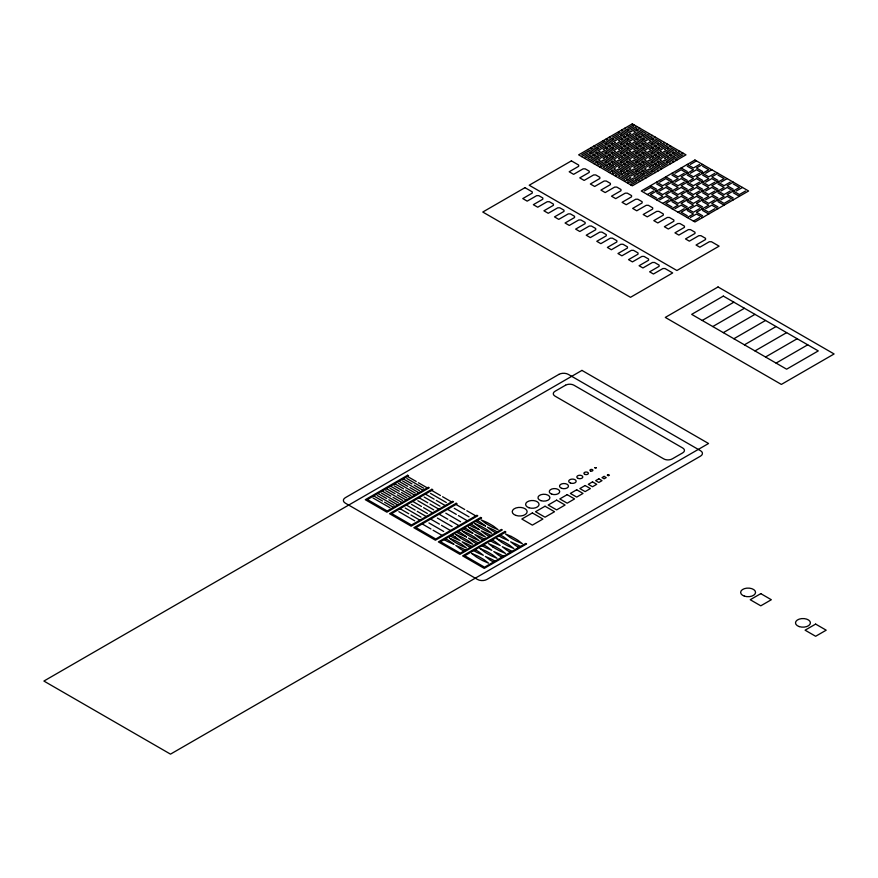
<?xml version="1.0" encoding="UTF-8"?>
<svg xmlns="http://www.w3.org/2000/svg" width="878" height="878" viewBox="0 0 878 878"><rect width="100%" height="100%" fill="white"/><g stroke="black" fill="none" stroke-linecap="round" stroke-linejoin="round"><path stroke-width="1.32" d="M581.719 154.846L587.843 151.301L600.113 158.38L606.248 154.846M597.051 145.989L603.175 142.445L615.445 149.534L621.58 145.989M612.383 137.133L618.518 133.599L630.777 140.678L636.912 137.133M627.715 128.287L633.85 124.742M581.719 156.613L587.843 153.068M597.051 147.756L603.175 144.222M612.383 138.911L618.518 135.366M627.715 130.054L633.85 126.509M584.781 156.613L590.916 153.068M600.113 147.756L606.248 144.222M615.445 138.911L621.58 135.366M630.777 130.054L636.912 126.509M584.781 158.38L590.916 154.846M606.248 145.989L600.113 149.534L593.978 145.989M621.58 137.133L615.445 140.678L609.31 137.133M636.912 128.287L630.777 131.821L624.642 128.287M639.974 128.287L633.85 131.821L639.974 135.366M597.051 154.846L603.175 151.301L615.445 158.38L621.58 154.846M612.383 145.989L618.518 142.445L630.777 149.534L636.912 145.989M627.715 137.133L633.85 133.599L646.109 140.678L652.244 137.133M597.051 156.613L603.175 153.068M612.383 147.756L618.518 144.222M627.715 138.911L633.85 135.366M600.113 156.613L606.248 153.068M615.445 147.756L621.58 144.222M630.777 138.911L636.912 135.366M593.978 163.692L600.113 160.158L593.978 156.613M597.051 163.692L603.175 160.158L615.445 167.237L621.58 163.692M612.383 154.846L618.518 151.301L630.777 158.38L636.912 154.846M627.715 145.989L633.85 142.445L646.109 149.534L652.244 145.989M643.047 137.133L649.182 133.599M597.051 165.459L603.175 161.925M612.383 156.613L618.518 153.068M627.715 147.756L633.85 144.222M643.047 138.911L649.182 135.366M600.113 165.459L606.248 161.925M615.445 156.613L621.58 153.068M630.777 147.756L636.912 144.222M646.109 138.911L652.244 135.366M600.113 167.237L606.248 163.692M655.306 137.133L649.182 140.678L655.306 144.222M612.383 163.692L618.518 160.158L630.777 167.237L636.912 163.692M627.715 154.846L633.85 151.301L646.109 158.38L652.244 154.846M643.047 145.989L649.182 142.445L661.441 149.534L667.576 145.989M612.383 165.459L618.518 161.925M627.715 156.613L633.85 153.068M643.047 147.756L649.182 144.222M615.445 165.459L621.58 161.925M630.777 156.613L636.912 153.068M646.109 147.756L652.244 144.222M609.31 172.549L615.445 169.004L609.31 165.459M612.383 172.549L618.518 169.004L630.777 176.083L636.912 172.549M627.715 163.692L633.85 160.158L646.109 167.237L652.244 163.692M643.047 154.846L649.182 151.301L661.441 158.38L667.576 154.846M658.379 145.989L664.514 142.445M612.383 174.316L618.518 170.771M627.715 165.459L633.85 161.925M643.047 156.613L649.182 153.068M658.379 147.756L664.514 144.222M615.445 174.316L621.58 170.771M630.777 165.459L636.912 161.925M646.109 156.613L652.244 153.068M661.441 147.756L667.576 144.222M615.445 176.083L621.58 172.549M670.649 145.989L664.514 149.534L670.649 153.068M627.715 172.549L633.85 169.004L646.109 176.083L652.244 172.549M643.047 163.692L649.182 160.158L661.441 167.237L667.576 163.692M658.379 154.846L664.514 151.301L676.773 158.38L682.908 154.846M627.715 174.316L633.85 170.771M643.047 165.459L649.182 161.925M658.379 156.613L664.514 153.068M630.777 174.316L636.912 170.771M646.109 165.459L652.244 161.925M661.441 156.613L667.576 153.068M624.642 181.395L630.777 177.861L624.642 174.316M627.715 181.395L633.85 177.861L639.974 181.395M643.047 172.549L649.182 169.004L655.306 172.549M658.379 163.692L664.514 160.158L670.649 163.692M673.711 154.846L679.846 151.301M627.715 183.173L633.85 179.628M643.047 174.316L649.182 170.771M658.379 165.459L664.514 161.925M673.711 156.613L679.846 153.068M630.777 183.173L636.912 179.628M646.109 174.316L652.244 170.771M661.441 165.459L667.576 161.925M676.773 156.613L682.908 153.068M630.777 184.94L636.912 181.395M644.342 190.998L650.477 187.453L662.736 194.543L668.871 190.998M659.674 182.152L665.809 178.607L678.068 185.686L684.203 182.152M675.006 173.295L681.141 169.75L693.411 176.84L699.536 173.295M690.338 164.438L696.473 160.904M647.404 194.543L653.539 190.998M668.871 182.152L662.736 185.686L656.612 182.152M684.203 173.295L678.068 176.84L671.944 173.295M699.536 164.438L693.411 167.983L687.276 164.438M702.609 164.438L696.473 167.983L702.609 171.528M659.674 190.998L665.809 187.453L678.068 194.543L684.203 190.998M675.006 182.152L681.141 178.607L693.411 185.686L699.536 182.152M690.338 173.295L696.473 169.75L708.744 176.84L714.868 173.295M656.612 199.855L662.736 196.31L656.612 192.765M659.674 199.855L665.809 196.31L678.068 203.389L684.203 199.855M675.006 190.998L681.141 187.453L693.411 194.543L699.536 190.998M690.338 182.152L696.473 178.607L708.744 185.686L714.868 182.152M705.671 173.295L711.806 169.75M662.736 203.389L668.871 199.855M717.941 173.295L711.806 176.84L717.941 180.374M675.006 199.855L681.141 196.31L693.411 203.389L699.536 199.855M690.338 190.998L696.473 187.453L708.744 194.543L714.868 190.998M705.671 182.152L711.806 178.607L724.076 185.686L730.2 182.152M671.944 208.701L678.068 205.167L671.944 201.622M675.006 208.701L681.141 205.167L693.411 212.246L699.536 208.701M690.338 199.855L696.473 196.31L708.744 203.389L714.868 199.855M705.671 190.998L711.806 187.453L724.076 194.543L730.2 190.998M721.003 182.152L727.138 178.607M678.068 212.246L684.203 208.701M733.273 182.152L727.138 185.686L733.273 189.231M690.338 208.701L696.473 205.167L708.744 212.246L714.868 208.701M705.671 199.855L711.806 196.31L724.076 203.389L730.2 199.855M721.003 190.998L727.138 187.453L739.408 194.543L745.543 190.998M687.276 217.557L693.411 214.012L687.276 210.479M690.338 217.557L696.473 214.012L702.609 217.557M705.671 208.701L711.806 205.167L717.941 208.701M721.003 199.855L727.138 196.31L733.273 199.855M736.335 190.998L742.47 187.453M693.411 221.091L699.536 217.557M702.224 320.459L733.876 302.186M712.771 326.55L744.423 308.277M723.329 332.641L754.97 314.368M733.876 338.732L765.528 320.459M744.423 344.824L776.075 326.55M754.97 350.915L786.622 332.641M451.961 535.02L450.381 535.942A134.235 77.505 0 0 0 453.937 537.918L460.138 540.661L455.397 537.073M765.528 357.006L797.18 338.732M776.075 363.097L807.727 344.824M511.325 536.469L505.432 533.912L509.866 537.314A119.682 69.099 0 0 0 516.44 541.1L522.322 543.658L517.888 540.266A119.682 69.099 0 0 0 511.314 536.469M639.974 130.054L646.109 133.599L633.85 140.678L639.974 144.222M655.306 138.911L661.441 142.445L649.182 149.534L655.306 153.068M670.649 147.756L676.773 151.301L664.514 158.38L670.649 161.925M702.609 166.216L708.744 169.75L696.473 176.84L702.609 180.374M717.941 175.062L724.076 178.607L711.806 185.686L717.941 189.231M733.273 183.919L739.408 187.453L727.138 194.543L733.273 198.077M636.912 130.054L643.047 133.599M652.244 138.911L658.379 142.445M667.576 147.756L673.711 151.301M636.912 131.821L643.047 135.366M652.244 140.678L658.379 144.222M667.576 149.534L673.711 153.068M624.642 130.054L630.777 133.599L618.518 140.678L624.642 144.222M639.974 138.911L646.109 142.445L633.85 149.534L639.974 153.068M655.306 147.756L661.441 151.301L649.182 158.38L655.306 161.925M670.649 156.613L676.773 160.158M687.276 166.216L693.411 169.75L681.141 176.84L687.276 180.374M702.609 175.062L708.744 178.607L696.473 185.686L702.609 189.231M717.941 183.919L724.076 187.453L711.806 194.543L717.941 198.077M733.273 192.765L739.408 196.31M621.58 130.054L627.715 133.599M636.912 138.911L643.047 142.445M652.244 147.756L658.379 151.301M667.576 156.613L673.711 160.158M621.58 131.821L627.715 135.366M636.912 140.678L643.047 144.222M652.244 149.534L658.379 153.068M667.576 158.38L673.711 161.925M618.518 131.821L624.642 135.366M681.141 167.983L687.276 171.528M624.642 138.911L630.777 142.445L618.518 149.534L624.642 153.068M639.974 147.756L646.109 151.301L633.85 158.38L639.974 161.925M655.306 156.613L661.441 160.158L649.182 167.237L655.306 170.771M687.276 175.062L693.411 178.607L681.141 185.686L687.276 189.231M702.609 183.919L708.744 187.453L696.473 194.543L702.609 198.077M717.941 192.765L724.076 196.31L711.806 203.389L717.941 206.934M621.58 138.911L627.715 142.445M636.912 147.756L643.047 151.301M652.244 156.613L658.379 160.158M621.58 140.678L627.715 144.222M636.912 149.534L643.047 153.068M652.244 158.38L658.379 161.925M609.31 138.911L615.445 142.445L603.175 149.534L609.31 153.068M624.642 147.756L630.777 151.301L618.518 158.38L624.642 161.925M639.974 156.613L646.109 160.158L633.85 167.237L639.974 170.771M655.306 165.459L661.441 169.004M671.944 175.062L678.068 178.607L665.809 185.686L671.944 189.231M687.276 183.919L693.411 187.453L681.141 194.543L687.276 198.077M702.609 192.765L708.744 196.31L696.473 203.389L702.609 206.934M717.941 201.622L724.076 205.167M606.248 138.911L612.383 142.445M621.58 147.756L627.715 151.301M636.912 156.613L643.047 160.158M652.244 165.459L658.379 169.004M606.248 140.678L612.383 144.222M621.58 149.534L627.715 153.068M636.912 158.38L643.047 161.925M652.244 167.237L658.379 170.771M603.175 140.678L609.31 144.222M665.809 176.84L671.944 180.374M609.31 147.756L615.445 151.301L603.175 158.38L609.31 161.925M624.642 156.613L630.777 160.158L618.518 167.237L624.642 170.771M639.974 165.459L646.109 169.004L633.85 176.083L639.974 179.628M671.944 183.919L678.068 187.453L665.809 194.543L671.944 198.077M687.276 192.765L693.411 196.31L681.141 203.389L687.276 206.934M702.609 201.622L708.744 205.167L696.473 212.246L702.609 215.79M606.248 147.756L612.383 151.301M621.58 156.613L627.715 160.158M636.912 165.459L643.047 169.004M606.248 149.534L612.383 153.068M621.58 158.38L627.715 161.925M636.912 167.237L643.047 170.771M593.978 147.756L600.113 151.301L587.843 158.38L593.978 161.925M609.31 156.613L615.445 160.158L603.175 167.237L609.31 170.771M624.642 165.459L630.777 169.004L618.518 176.083L624.642 179.628M639.974 174.316L646.109 177.861M656.612 183.919L662.736 187.453L650.477 194.543L656.612 198.077M671.944 192.765L678.068 196.31L665.809 203.389L671.944 206.934M687.276 201.622L693.411 205.167L681.141 212.246L687.276 215.79M702.609 210.479L708.744 214.012M590.916 147.756L597.051 151.301M606.248 156.613L612.383 160.158M621.58 165.459L627.715 169.004M636.912 174.316L643.047 177.861M590.916 149.534L597.051 153.068M606.248 158.38L612.383 161.925M621.58 167.237L627.715 170.771M636.912 176.083L643.047 179.628M587.843 149.534L593.978 153.068M650.477 185.686L656.612 189.231M590.916 156.613L597.051 160.158M606.248 165.459L612.383 169.004M621.58 174.316L627.715 177.861M590.916 158.38L597.051 161.925M606.248 167.237L612.383 170.771M621.58 176.083L627.715 179.628M407.315 476.348L416.227 481.495M418.334 482.713L427.421 487.959M431.559 490.341L440.46 495.488M442.567 496.707L451.654 501.953M455.825 504.356L464.725 509.503M466.833 510.722L475.92 515.957M406.799 478.488L423.679 488.234M430.505 493.392L446.331 502.534M403.09 478.784L412.001 483.932M414.109 485.15L423.196 490.396M454.244 508.318L469.017 516.846M402.574 480.924L419.454 490.67M425.226 494.007L434.127 499.143M436.245 500.361L445.322 505.607M398.875 481.221L407.787 486.368M409.894 487.586L418.971 492.832M447.374 509.229L456.286 514.376M458.393 515.595L467.48 520.841M424.173 497.047L439.999 506.189M398.36 483.361L415.239 493.107M489.233 536.436L489.276 536.458A132.073 76.254 0 0 1 485.819 534.395L481.1 530.828L487.279 533.55A132.073 76.254 0 0 1 490.813 535.525M394.65 483.657L403.562 488.805M405.669 490.023L414.756 495.269M418.894 497.661L427.805 502.798M429.913 504.016L439 509.262M445.804 513.191L460.577 521.719M394.134 485.797L411.014 495.543M417.851 500.701L433.677 509.844M390.436 486.094L399.336 491.241M401.455 492.459L410.531 497.705M438.934 514.102L447.846 519.249M449.953 520.467L459.04 525.713M389.92 488.234L406.799 497.98M412.561 501.316L421.473 506.452M423.58 507.671L432.667 512.917M386.21 488.53L395.122 493.677M397.229 494.896L406.316 500.142M437.365 518.064L452.137 526.591M411.519 504.367L427.345 513.498M501.931 557.168L501.887 557.146A132.073 76.254 0 0 1 498.474 555.105L493.754 551.538L499.933 554.259A132.073 76.254 0 0 1 503.467 556.235M385.694 490.67L402.574 500.416M476.567 543.745L476.611 543.767A132.073 76.254 0 0 1 473.154 541.704L468.435 538.137L474.614 540.859A132.073 76.254 0 0 1 478.148 542.834M381.996 490.967L390.897 496.114M393.015 497.332L402.091 502.578M406.229 504.971L415.14 510.107M417.248 511.325L426.335 516.571M430.494 518.975L439.406 524.122M441.513 525.34L450.601 530.586M381.469 493.107L398.36 502.853M405.186 508.022L421.012 517.153M377.77 493.403L386.682 498.55M388.789 499.769L397.877 505.015M428.925 522.937L443.697 531.464M495.071 561.13L495.027 561.108A132.073 76.254 0 0 0 491.493 559.132L485.314 556.411L490.034 559.977A132.073 76.254 0 0 0 493.447 562.019M470.235 547.4L470.279 547.422A132.073 76.254 0 0 1 466.822 545.359L462.102 541.792L468.281 544.514A132.073 76.254 0 0 1 471.815 546.489M377.255 495.543L394.134 505.289M399.896 508.625L408.808 513.762M410.915 514.98L420.002 520.226M373.556 495.84L382.457 500.987M384.575 502.205L393.651 507.451M422.055 523.848L430.966 528.995M433.073 530.213L442.161 535.459M398.853 511.676L414.679 520.808M373.029 497.98L389.92 507.725M485.6 523.299L481.166 519.908L487.049 522.465A119.682 69.099 0 0 1 493.623 526.251L498.046 529.654L492.163 527.096A119.682 69.099 0 0 1 485.6 523.299M492.986 547.06L488.552 543.658L494.435 546.215A119.682 69.099 0 0 1 501.009 550.012L505.432 553.403L499.549 550.857A119.682 69.099 0 0 1 492.986 547.06M497.146 531.87A132.073 76.254 0 0 0 493.612 529.895L487.422 527.173L492.152 530.74A132.073 76.254 0 0 0 495.565 532.781M484.48 539.18A132.073 76.254 0 0 0 480.946 537.204L474.768 534.482L479.487 538.049A132.073 76.254 0 0 0 482.9 540.091M451.961 535.02A134.433 77.615 0 0 1 455.397 537.073M465.494 550.144A132.073 76.254 0 0 0 461.96 548.168L455.77 545.447L460.5 549.013A132.073 76.254 0 0 0 463.913 551.055M520.358 546.489A132.073 76.254 0 0 0 516.824 544.514L510.634 541.792L515.364 545.359A132.073 76.254 0 0 0 518.777 547.4M500.493 535.02A134.235 77.505 0 0 1 503.928 537.073L508.68 540.661L502.468 537.918A134.235 77.505 0 0 1 498.913 535.942M511.907 551.362A132.073 76.254 0 0 0 508.373 549.387L502.194 546.665L506.913 550.232A132.073 76.254 0 0 0 510.327 552.273M492.053 539.893A134.235 77.505 0 0 1 495.488 541.945L500.23 545.534L494.029 542.791A134.235 77.505 0 0 1 490.473 540.815M483.613 544.766A134.224 77.494 0 0 1 487.049 546.818L491.834 550.33L485.589 547.663A134.235 77.505 0 0 1 482.033 545.688M475.174 549.65A134.235 77.505 0 0 1 478.609 551.691L483.35 555.28L477.149 552.536A134.433 77.615 0 0 1 473.593 550.561M594.9 467.798L596.392 467.831L594.911 467.754M453.849 544.239L447.604 541.572A134.235 77.505 0 0 1 444.048 539.597L445.629 538.675A134.235 77.505 0 0 1 449.064 540.727L453.849 544.239M466.503 536.93L460.27 534.263A134.235 77.505 0 0 1 456.714 532.287L458.294 531.366A134.433 77.615 0 0 1 461.729 533.418L466.503 536.93M472.836 533.275L466.602 530.608A134.235 77.505 0 0 1 463.046 528.633L464.627 527.711A134.235 77.505 0 0 1 468.051 529.763L472.836 533.275M479.168 529.621L472.935 526.954A134.235 77.505 0 0 1 469.379 524.978L470.959 524.056A134.433 77.615 0 0 1 474.383 526.109L479.168 529.621M485.501 525.966L479.256 523.299A134.235 77.505 0 0 1 475.7 521.312L477.292 520.402A134.235 77.505 0 0 1 480.716 522.454L485.501 525.966M449.514 538.181L453.948 541.572A119.682 69.099 0 0 0 460.511 545.37L466.394 547.927L461.971 544.525A119.682 69.099 0 0 0 455.397 540.738L449.514 538.181M455.847 534.526L460.27 537.918A119.682 69.099 0 0 0 466.844 541.715L472.726 544.272L468.303 540.87A119.682 69.099 0 0 0 461.729 537.084L455.847 534.526M462.179 530.872L466.602 534.263A119.682 69.099 0 0 0 473.176 538.06L479.059 540.618L474.636 537.215A119.682 69.099 0 0 0 468.062 533.429L462.179 530.872M468.512 527.217L472.935 530.608A119.682 69.099 0 0 0 479.509 534.406L485.391 536.963L480.968 533.561A119.682 69.099 0 0 0 474.394 529.774L468.512 527.217M474.844 523.562L479.267 526.954A119.682 69.099 0 0 0 485.841 530.751L491.724 533.308L487.29 529.906A119.682 69.099 0 0 0 480.716 526.12L474.844 523.562M471.673 553.403L476.095 556.806A119.682 69.099 0 0 0 482.67 560.603L488.552 563.16L484.129 559.758A119.682 69.099 0 0 0 477.555 555.961L471.673 553.403M480.112 548.53L484.535 551.933A119.682 69.099 0 0 0 491.109 555.73L496.992 558.276L492.569 554.885A119.682 69.099 0 0 0 485.995 551.088L480.112 548.53M496.992 538.785L501.426 542.187A119.682 69.099 0 0 0 508 545.973L513.871 548.53L509.449 545.139A119.682 69.099 0 0 0 502.874 541.342L496.992 538.785M632.314 123.864L578.646 154.846L632.314 185.829L685.981 154.846L632.314 123.864M524.978 187.672L482.779 212.037L630.481 297.313L672.68 272.948L665.03 268.536L662.923 268.536L653.43 274.013L649.632 271.829L659.126 266.341L659.126 265.123L654.538 262.478L652.431 262.478L642.937 267.955L639.085 265.738L648.579 260.25L648.579 259.032L644.046 256.409L641.928 256.409L632.434 261.896L628.527 259.647L638.032 254.159L638.032 252.941L633.521 250.34L631.403 250.34L621.909 255.816L617.958 253.533L627.452 248.057L627.452 246.839L622.996 244.26L620.878 244.26L611.384 249.747L607.378 247.431L616.872 241.944L616.872 240.726L612.438 238.168L610.331 238.168L600.837 243.656L596.777 241.307L606.27 235.831L606.27 234.613L601.946 232.11L599.839 232.11L590.345 237.587L586.23 235.216L595.723 229.74L595.723 228.521L591.421 226.03L589.314 226.03L579.82 231.518L575.65 229.114L585.143 223.627L585.143 222.408L580.896 219.961L578.789 219.961L569.295 225.437L565.07 223.001L574.563 217.524L574.563 216.306L570.371 213.881L568.264 213.881L558.77 219.368L554.501 216.899L563.994 211.411L563.994 210.193L559.846 207.812L557.739 207.812L548.245 213.288L543.921 210.797L553.414 205.309L553.414 204.091L549.332 201.731L547.213 201.731L537.72 207.208L533.341 204.684L542.834 199.207L542.834 197.989L538.807 195.651L536.688 195.651L527.195 201.139L522.772 198.582L532.266 193.094L532.266 191.876L524.978 187.672M571.402 160.872L529.204 185.236L676.905 270.512L719.104 246.147L711.454 241.735L709.347 241.735L699.854 247.212L696.056 245.028L705.55 239.54L705.55 238.322L700.962 235.677L698.844 235.677L689.351 241.154L685.498 238.937L695.003 233.449L695.003 232.231L690.459 229.608L688.352 229.608L678.859 235.095L674.952 232.846L684.445 227.358L684.445 226.14L679.934 223.539L677.827 223.539L668.334 229.015L664.372 226.733L673.876 221.256L673.876 220.038L669.409 217.459L667.302 217.459L657.809 222.946L653.803 220.63L663.296 215.143L663.296 213.925L658.862 211.368L656.755 211.368L647.262 216.855L643.201 214.506L652.694 209.03L652.694 207.812L648.37 205.309L646.252 205.309L636.759 210.797L632.643 208.415L642.136 202.939L642.136 201.72L637.845 199.229L635.738 199.229L626.233 204.717L622.074 202.313L631.567 196.826L631.567 195.607L627.32 193.16L625.213 193.16L615.708 198.637L611.494 196.2L620.987 190.724L620.987 189.505L616.795 187.08L614.688 187.08L605.194 192.567L600.914 190.098L610.408 184.61L610.408 183.392L606.27 181.011L604.163 181.011L594.669 186.487L590.345 183.996L599.839 178.508L599.839 177.29L595.745 174.931L593.638 174.931L584.144 180.418L579.765 177.883L589.259 172.406L589.259 171.188L585.22 168.85L583.113 168.85L573.619 174.338L569.185 171.781L578.679 166.293L578.679 165.075L571.402 160.872M694.937 160.016L641.28 190.998L694.937 221.98L748.605 190.998L694.937 160.016M558.902 374.39L345.328 497.694A6.673 3.852 0 0 0 345.339 503.149L477.489 579.447A6.673 3.852 0 0 0 486.928 579.447L700.501 456.143A6.673 3.852 0 0 0 700.49 450.688L568.34 374.39A6.673 3.852 0 0 0 558.902 374.39M718.05 286.963L665.294 317.419L781.354 384.421L834.1 353.966L718.05 286.963M581.949 370.406L43.9 681.054L170.497 754.136L708.557 443.5L581.949 370.406M407.622 475.261L365.281 499.703L386.913 512.192L429.243 487.751L428.365 487.235L387.209 510.996L367.41 499.56L408.566 475.81L407.622 475.261M565.542 385.212L555.028 391.281A5.937 3.424 0 0 0 555.028 396.132L663.79 458.92A5.937 3.424 0 0 0 672.197 458.92L682.7 452.861A5.937 3.424 0 0 0 682.7 447.999L573.949 385.212A5.937 3.424 0 0 0 565.542 385.212M723.329 296.095L691.677 314.368L786.622 369.188L818.274 350.915L723.329 296.095M431.888 489.276L389.558 513.707L411.178 526.196L453.52 501.755L452.631 501.25L411.486 525L391.676 513.575L432.832 489.814L431.888 489.276M456.154 503.281L413.823 527.722L435.444 540.211L477.786 515.77L476.897 515.254L435.751 539.015L415.952 527.579L457.098 503.829L456.154 503.281M480.683 517.449L438.352 541.891L459.984 554.369L502.315 529.928L501.426 529.423L460.281 553.173L440.482 541.748L481.627 517.987L480.683 517.449M532.375 512.939L521.828 519.03L532.375 525.121L542.922 519.03L532.375 512.939M545.04 506.233L535.536 511.72L545.029 517.197L554.534 511.72L545.04 506.233M556.641 500.142L548.201 505.015L556.641 509.888L565.081 505.015L556.641 500.142M567.188 494.654L559.802 498.923L567.188 503.182L574.574 498.923L567.188 494.654M576.692 489.781L570.36 493.436L576.692 497.091L583.014 493.436L576.692 489.781M504.949 531.453L462.618 555.895L484.25 568.384L526.581 543.943L525.692 543.427L484.546 567.188L464.747 555.752L505.893 532.002L504.949 531.453M585.132 485.523L579.853 488.563L585.132 491.614L590.4 488.563L585.132 485.523M592.518 481.868L588.293 484.305L592.518 486.741L596.733 484.305L592.518 481.868M598.84 478.817L595.679 480.65L598.84 482.472L602.012 480.65L598.84 478.817M604.119 476.381L602.012 477.599L604.119 478.817L606.226 477.599L604.119 476.381M608.344 474.559L607.28 475.163L608.344 475.777L609.398 475.163L608.344 474.559M760.787 593.638L750.229 599.729L760.787 605.82L771.334 599.729L760.787 593.638M815.64 624.093L805.093 630.184L815.64 636.276L826.198 630.184L815.64 624.093M799.21 626.585A7.463 4.313 0 0 0 810.405 622.853A7.463 4.313 0 0 0 799.221 619.122A7.463 4.313 0 0 0 799.21 626.585M744.357 596.129A7.463 4.313 0 0 0 755.552 592.398A7.463 4.313 0 0 0 744.357 588.666A7.463 4.313 0 0 0 744.357 596.129M590.674 471.014A1.493 0.867 0 0 0 592.913 470.268A1.493 0.867 0 0 0 590.674 469.521A1.493 0.867 0 0 0 590.674 471.014M585.033 474.438A2.239 1.295 0 0 0 588.392 473.319A2.239 1.295 0 0 0 585.033 472.199A2.239 1.295 0 0 0 585.033 474.438M578.328 478.466A2.985 1.723 0 0 0 582.805 476.974A2.985 1.723 0 0 0 578.328 475.481A2.985 1.723 0 0 0 578.328 478.466M570.568 483.098A3.731 2.151 0 0 0 576.166 481.243A3.731 2.151 0 0 0 570.568 479.377A3.731 2.151 0 0 0 570.568 483.098M561.755 488.355A4.478 2.59 0 0 0 568.472 486.116A4.478 2.59 0 0 0 561.755 483.877A4.478 2.59 0 0 0 561.755 488.355M551.878 494.204A5.224 3.018 0 0 0 559.714 491.592A5.224 3.018 0 0 0 551.889 488.98A5.224 3.018 0 0 0 551.878 494.204M540.958 500.669A5.97 3.446 0 0 0 549.913 497.683A5.97 3.446 0 0 0 540.958 494.698A5.97 3.446 0 0 0 540.958 500.669M528.984 507.747A6.717 3.874 0 0 0 539.059 504.389A6.717 3.874 0 0 0 528.984 501.031A6.717 3.874 0 0 0 528.984 507.747M515.946 515.43A7.463 4.313 0 0 0 527.14 511.698A7.463 4.313 0 0 0 515.946 507.967A7.463 4.313 0 0 0 515.946 515.43"/></g></svg>
